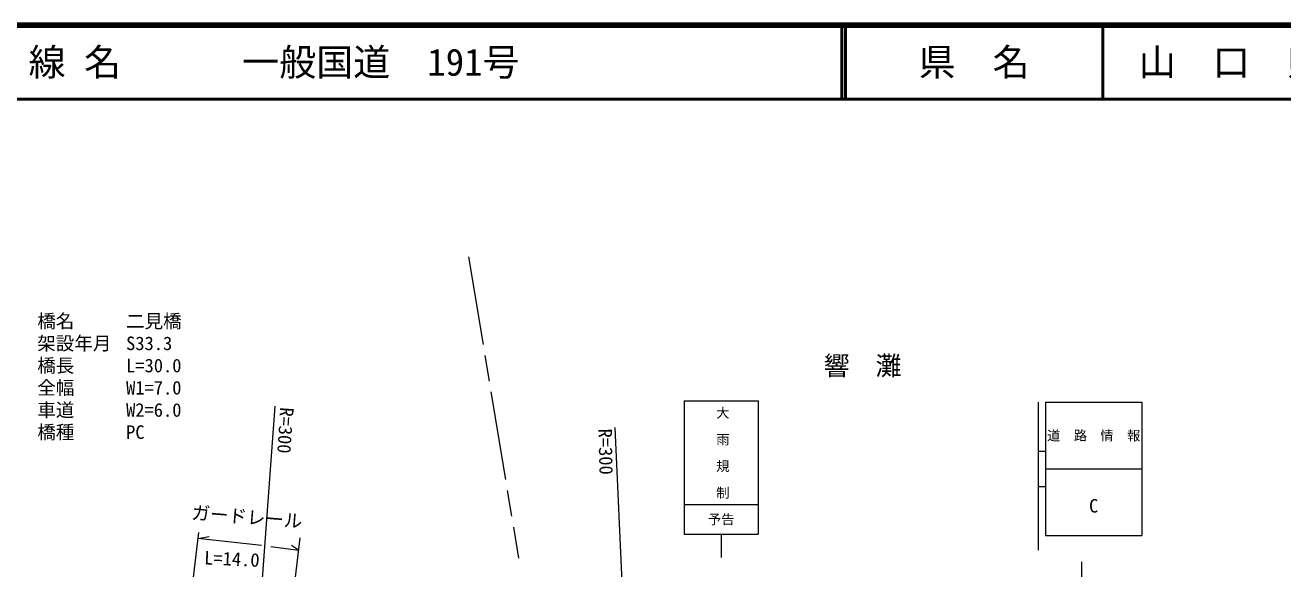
# Model space of a CAD drawing. Units: millimetres, scale not verified. Extents: x 40000 to 680000, y 20000 to 380000.
# Drawn here: x 187412 to 357344, y 306524 to 380000 of the extents above; entities that cross this region are included whole.
import ezdxf
from ezdxf.enums import TextEntityAlignment as Align

# ---------------------------------------------------------------- set-up
doc = ezdxf.new("R2010")
doc.units = ezdxf.units.MM
doc.header["$LTSCALE"] = 1000
doc.linetypes.add('CHAIN', pattern=[18.5, 12, -1.5, 3.5, -1.5])
for name, color, linetype, lineweight in [('M-BGD', 7, 'Continuous', 25), ('M-BMK-HTXT', 7, 'CHAIN', 13), ('M-STR-HTXT', 7, 'Continuous', 13), ('M-STR-STRC', 7, 'Continuous', 13), ('M-TTL', 2, 'Continuous', 140), ('M-TTL-LINE', 7, 'Continuous', 50), ('M-TTL-TXT', 7, 'Continuous', 50)]:
    doc.layers.add(name, color=color, linetype=linetype, lineweight=lineweight)
doc.styles.add('@ＭＳ ゴシック', font='')
doc.styles.add('ＭＳ ゴシック', font='')
doc.styles.get('@ＭＳ ゴシック').set_extended_font_data('@MS Gothic')
doc.styles.get('ＭＳ ゴシック').set_extended_font_data('MS Gothic')

msp = doc.modelspace()

# ---------------------------------------------------------------- linework, layer by layer
at = {"layer": 'M-BMK-HTXT'}
msp.add_line((247325, 348679), (254071, 307989), dxfattribs=at)
at = {"layer": 'M-STR-HTXT'}
for p, q in [((217321, 276662), (221209, 328493)), ((269315, 277217), (267123, 325604)), ((210842, 311417), (207529, 284155)), ((210748, 310640), (212277, 310908)), ((219335, 309681), (210748, 310640)), ((224336, 308995), (220607, 309496)), ((224541, 310722), (220977, 280641)), ((224333, 309033), (223384, 309658))]:
    msp.add_line(p, q, dxfattribs=at)
at = {"layer": 'M-STR-STRC'}
for p, q in [((276458, 329221), (286458, 329221)), ((276458, 329221), (276458, 311221)), ((286458, 329221), (286458, 311221)), ((324292, 329040), (324292, 309040)), ((325292, 329040), (338292, 329040)), ((325292, 329040), (325292, 311040)), ((338292, 329040), (338292, 311040)), ((324292, 322415), (325292, 322415)), ((325292, 320040), (338292, 320040)), ((324292, 317665), (325292, 317665)), ((276458, 315221), (286458, 315221)), ((276458, 311221), (286458, 311221)), ((281458, 311221), (281458, 308078)), ((325292, 311040), (338292, 311040)), ((330125, 307483), (330405, 285325))]:
    msp.add_line(p, q, dxfattribs=at)
at = {"layer": 'M-TTL'}
msp.add_line((680000, 380000), (40000, 380000), dxfattribs=at)
at = {"layer": 'M-TTL-LINE'}
for p, q in [((297750, 380000), (297750, 370000)), ((298250, 380000), (298250, 370000)), ((333000, 380000), (333000, 370000)), ((40000, 370000), (680000, 370000))]:
    msp.add_line(p, q, dxfattribs=at)

# ---------------------------------------------------------------- texts
at = {"layer": 'M-BGD', "style": 'ＭＳ ゴシック'}
msp.add_text('響\u3000灘', height=2566, dxfattribs=at).set_placement((295320, 331928), align=Align.BOTTOM_LEFT)
at = {"layer": 'M-STR-HTXT', "style": 'ＭＳ ゴシック'}
for s, p in [('橋名', (189051, 338533)), ('二見橋', (201051, 338533)), ('架設年月', (189051, 335533)), ('S33.3', (201051, 335533)), ('橋長', (189051, 332533)), ('L=30.0', (201051, 332533)), ('全幅', (189051, 329533)), ('W1=7.0', (201051, 329533)), ('車道', (189051, 326533)), ('W2=6.0', (201051, 326533)), ('橋種', (189051, 323533)), ('PC', (201051, 323533))]:
    msp.add_text(s, height=1833, dxfattribs=at).set_placement(p, align=Align.BOTTOM_LEFT)
for s, rotation, p in [('R=300', 266.228, (221124, 325326)), ('R=300', 271.433, (264392, 322323)), ('ガードレール', 355.37, (217264, 312096)), ('L=14.0', 357.3, (215283, 306410))]:
    msp.add_text(s, height=1833, rotation=rotation, dxfattribs=at).set_placement(p, align=Align.BOTTOM_CENTER)
at = {"layer": 'M-STR-STRC', "style": '@ＭＳ ゴシック'}
msp.add_text('大\u3000雨\u3000規\u3000制', height=1320, rotation=270, dxfattribs=at).set_placement((281658, 322221), align=Align.MIDDLE_CENTER)
at = {"layer": 'M-STR-STRC', "style": 'ＭＳ ゴシック'}
for s, height, p in [('道\u3000路\u3000情\u3000報', 1320, (331792, 324540)), ('C', 1833, (331786, 315042)), ('予告', 1320, (281458, 313221))]:
    msp.add_text(s, height=height, dxfattribs=at).set_placement(p, align=Align.MIDDLE_CENTER)
at = {"layer": 'M-TTL-TXT', "style": 'ＭＳ ゴシック'}
for s, p in [('路 線 名', (180380, 375000)), ('一般国道\u3000191号', (216734, 375000))]:
    msp.add_text(s, height=3666, dxfattribs=at).set_placement(p, align=Align.MIDDLE_LEFT)
for s, p in [('県\u3000名', (315625, 375000)), ('山\u3000口\u3000県', (350375, 375000))]:
    msp.add_text(s, height=3666, dxfattribs=at).set_placement(p, align=Align.MIDDLE_CENTER)

doc.saveas('drawing.dxf')
